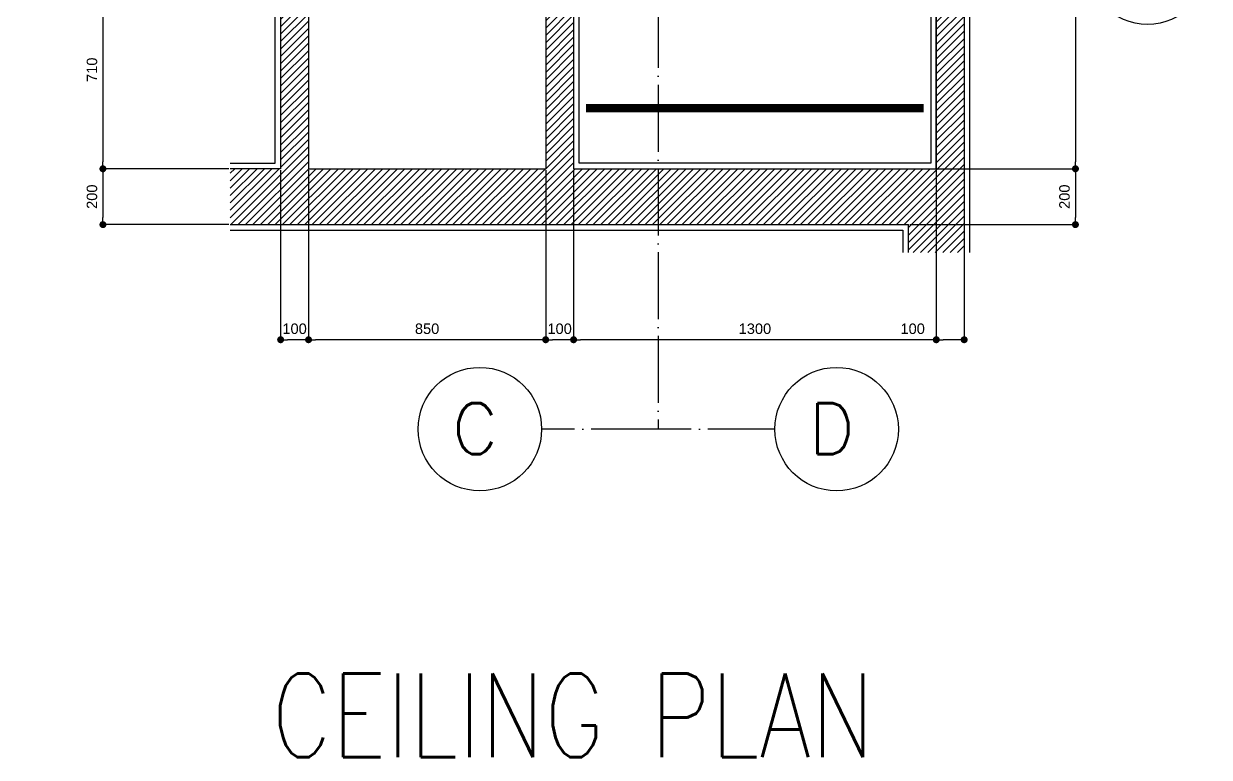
# Model space of a CAD drawing. Header units: inches. Extents: x 230831 to 416194, y 441295 to 526666.
# Drawn here: x 239574 to 243823, y 458679 to 461309 of the extents above; entities that cross this region are included whole.
import ezdxf

# ---------------------------------------------------------------- set-up
doc = ezdxf.new("R2010")
doc.units = ezdxf.units.IN
doc.header["$MEASUREMENT"] = 0
doc.linetypes.add('ACAD_ISO04W100', pattern=[30, 24, -3, 0, -3])
doc.linetypes.add('HIDDEN', pattern=[0.375, 0.25, -0.125])
for name, color, linetype in [('A-DIMESNION-1', 7, 'Continuous'), ('CQ Plaster', 1, 'Continuous'), ('CQ Wall plan', 3, 'Continuous'), ('Layer1', 1, 'Continuous'), ('xref grd floor$2$CQ Wall hatch_CHB', 8, 'Continuous')]:
    doc.layers.add(name, color=color, linetype=linetype)
doc.layers.add('CQ lighting plan', color=7, linetype='Continuous', lineweight=0)
doc.styles.add('ID-ROMANS', font='romans.shx', dxfattribs={"width": 0.8})
doc.styles.get("Standard").update_dxf_attribs({"font": 'arial.ttf'})
doc.styles.add('STYL-CONCEPT', font='romans.shx')
doc.dimstyles.new('chester 25', dxfattribs={"dimscale": 0.25, "dimtxt": 150, "dimasz": 100, "dimexe": 10, "dimexo": 20, "dimgap": 80, "dimtad": 1, "dimdec": 0, "dimzin": 0, "dimdsep": 46, "dimtxsty": 'Standard', "dimblk": 'DOT', "dimcen": 50, "dimclrd": 1, "dimclre": 1, "dimclrt": 3, "dimadec": 0, "dimazin": 0, "dimtfac": 1, "dimtdec": 0, "dimtofl": 0, "dimtmove": 0, "dimatfit": 3, "dimfxl": 1, "dimtolj": 1, "dimtzin": 0, "dimlwd": -1, "dimarcsym": 0})

# ---------------------------------------------------------------- blocks, each defined once
blk = doc.blocks.new('gf-19 wall plan')
at = {"layer": 'xref grd floor$2$CQ Wall hatch_CHB'}
h = blk.add_hatch(dxfattribs=at)
h.set_pattern_fill('ANSI31,_O', color=8, scale=150)
h.set_pattern_definition([(45, (0, 0), (-13.25825215, 13.25825215), [])])
h.paths.add_polyline_path([(237464.9, 463488.5), (235114.9, 463488.5), (235114.9, 463665.8), (235014.9, 463665.8), (235014.9, 462706.5), (235114.9, 462706.5), (235114.9, 462725.6), (235114.9, 462864.5), (236064.9, 462864.5), (236064.9, 463288.5), (237364.9, 463288.5), (237364.9, 460788.5), (236064.9, 460788.5), (236064.9, 461598.5), (235114.9, 461598.5), (235114.9, 461756.5), (235014.9, 461756.5), (235014.9, 460788.5), (234834.5, 460788.5), (234834.5, 460588.5), (237264.9, 460588.5), (237264.9, 460488.5), (237464.9, 460488.5)])
h.paths.add_polyline_path([(235964.9, 462964.5), (235114.9, 462964.5), (235114.9, 463388.5), (235964.9, 463388.5)], flags=16)
h.paths.add_polyline_path([(235964.9, 461498.5), (235964.9, 460788.5), (235114.9, 460788.5), (235114.9, 461498.5)], flags=16)
at = {"layer": 'CQ Plaster'}
for p, q in [((235114.9, 462706.5, 0), (235134.9, 462706.5, 0)), ((235014.9, 461756.5, 0), (234994.9, 461756.5, 0)), ((235114.9, 461756.5, 0), (235134.9, 461756.5, 0))]:
    blk.add_line(p, q, dxfattribs=at)
at = {"layer": 'CQ Plaster', "elevation": 0}
for points in [[(234994.9, 463665.8), (234994.9, 462706.5), (235014.9, 462706.5)], [(237484.9, 460488.5), (237484.9, 463508.5), (235134.9, 463508.5), (235134.9, 463665.8)], [(235134.9, 462706.5), (235134.9, 462844.5), (236084.9, 462844.5), (236084.9, 463268.5), (237344.9, 463268.5), (237344.9, 460808.5), (236084.9, 460808.5), (236084.9, 461618.5), (235134.9, 461618.5), (235134.9, 461756.5)], [(234834.5, 460808.5), (234994.9, 460808.5), (234994.9, 461756.5)], [(234834.5, 460568.5), (237244.9, 460568.5), (237244.9, 460488.5)]]:
    blk.add_lwpolyline(points, dxfattribs=at)
at = {"layer": 'CQ Wall plan', "extrusion": (2.77242e-08, -3.39709e-09, 1)}
for p, q in [((235014.9, 463665.8, 0), (235014.9, 462706.5, 0)), ((235014.9, 463665.8, 0), (235014.9, 462706.5, 0)), ((235014.9, 463665.8, 0), (235014.9, 462706.5, 0)), ((235014.9, 463665.8, 0), (235014.9, 462706.5, 0)), ((235014.9, 463665.8, 0), (235014.9, 462706.5, 0)), ((235014.9, 463665.8, 0), (235014.9, 462706.5, 0)), ((235114.9, 463665.8, 0), (235114.9, 463488.5, 0)), ((235114.9, 463665.8, 0), (235114.9, 463488.5, 0)), ((235114.9, 463665.8, 0), (235114.9, 463488.5, 0)), ((235114.9, 463665.8, 0), (235114.9, 463488.5, 0)), ((235114.9, 463665.8, 0), (235114.9, 463488.5, 0)), ((235114.9, 463665.8, 0), (235114.9, 463488.5, 0)), ((235114.9, 463488.5, 0), (237464.9, 463488.5, 0)), ((235114.9, 463488.5, 0), (237464.9, 463488.5, 0)), ((235114.9, 463488.5, 0), (237464.9, 463488.5, 0)), ((237464.9, 463488.5, 0), (237464.9, 460488.5, 0)), ((237464.9, 463488.5, 0), (237464.9, 460488.5, 0)), ((237464.9, 463488.5, 0), (237464.9, 460488.5, 0)), ((235114.9, 463388.5, 0), (235114.9, 462964.5, 0)), ((235114.9, 463388.5, 0), (235964.9, 463388.5, 0)), ((235114.9, 463388.5, 0), (235114.9, 462964.5, 0)), ((235114.9, 463388.5, 0), (235114.9, 462964.5, 0)), ((235114.9, 463388.5, 0), (235964.9, 463388.5, 0)), ((235114.9, 463388.5, 0), (235114.9, 462964.5, 0)), ((235114.9, 463388.5, 0), (235114.9, 462964.5, 0)), ((235114.9, 463388.5, 0), (235964.9, 463388.5, 0)), ((235114.9, 463388.5, 0), (235114.9, 462964.5, 0)), ((235964.9, 463388.5, 0), (235964.9, 462964.5, 0)), ((235964.9, 463388.5, 0), (235964.9, 462964.5, 0)), ((235964.9, 463388.5, 0), (235964.9, 462964.5, 0)), ((236064.9, 463288.5, 0), (236064.9, 462864.5, 0)), ((236064.9, 463288.5, 0), (237364.9, 463288.5, 0)), ((236064.9, 463288.5, 0), (236064.9, 462864.5, 0)), ((236064.9, 463288.5, 0), (237364.9, 463288.5, 0)), ((236064.9, 463288.5, 0), (236064.9, 462864.5, 0)), ((236064.9, 463288.5, 0), (237364.9, 463288.5, 0)), ((237364.9, 463288.5, 0), (237364.9, 460788.5, 0)), ((237364.9, 463288.5, 0), (237364.9, 460788.5, 0)), ((235964.9, 462964.5, 0), (235114.9, 462964.5, 0)), ((235114.9, 462864.5, 0), (235114.9, 462706.5, 0)), ((235114.9, 462864.5, 0), (235114.9, 462706.5, 0)), ((235114.9, 462864.5, 0), (235114.9, 462706.5, 0)), ((235964.9, 462864.5, 0), (235114.9, 462864.5, 0)), ((235114.9, 462864.5, 0), (235114.9, 462706.5, 0)), ((235114.9, 462864.5, 0), (235114.9, 462706.5, 0)), ((235114.9, 462864.5, 0), (236064.9, 462864.5, 0)), ((235114.9, 462864.5, 0), (235114.9, 462752.1, 0)), ((235114.9, 462725.6, 0), (235114.9, 462706.5, 0)), ((235114.9, 462706.5, 0), (235016.3, 462706.5, 0)), ((235014.9, 461756.5, 0), (235014.9, 460788.5, 0)), ((235014.9, 461756.5, 0), (235014.9, 460788.5, 0)), ((235014.9, 461756.5, 0), (235014.9, 460788.5, 0)), ((235014.9, 461756.5, 0), (235014.9, 460788.5, 0)), ((235014.9, 461756.5, 0), (235014.9, 460788.5, 0)), ((235014.9, 461756.5, 0), (235014.9, 460788.5, 0)), ((235014.9, 461756.5, 0), (235114.9, 461756.5, 0)), ((235114.9, 461756.5, 0), (235114.9, 461598.5, 0)), ((235114.9, 461756.5, 0), (235114.9, 461598.5, 0)), ((235114.9, 461756.5, 0), (235114.9, 461598.5, 0)), ((235114.9, 461756.5, 0), (235114.9, 461598.5, 0)), ((235114.9, 461756.5, 0), (235114.9, 461598.5, 0)), ((235114.9, 461756.5, 0), (235114.9, 461598.5, 0)), ((235114.9, 461498.5, 0), (235114.9, 460788.5, 0)), ((235114.9, 461498.5, 0), (235114.9, 460788.5, 0)), ((235114.9, 461498.5, 0), (235114.9, 460788.5, 0)), ((235114.9, 461498.5, 0), (235114.9, 460788.5, 0)), ((235114.9, 461498.5, 0), (235114.9, 460788.5, 0)), ((235114.9, 461498.5, 0), (235964.9, 461498.5, 0)), ((235114.9, 461498.5, 0), (235114.9, 460788.5, 0)), ((235964.9, 461498.5, 0), (235964.9, 460788.5, 0)), ((235964.9, 461498.5, 0), (235964.9, 460788.5, 0)), ((235964.9, 461498.5, 0), (235964.9, 460788.5, 0)), ((235014.9, 460788.5, 0), (234834.5, 460788.5, 0)), ((235014.9, 460788.5, 0), (234834.5, 460788.5, 0)), ((235014.9, 460788.5, 0), (234834.5, 460788.5, 0)), ((235114.9, 460788.5, 0), (235964.9, 460788.5, 0)), ((235114.9, 460788.5, 0), (235964.9, 460788.5, 0)), ((236064.9, 460788.5, 0), (237364.9, 460788.5, 0)), ((236064.9, 460788.5, 0), (237364.9, 460788.5, 0)), ((236064.9, 460788.5, 0), (237364.9, 460788.5, 0)), ((236064.9, 460788.5, 0), (237364.9, 460788.5, 0)), ((236064.9, 460788.5, 0), (237364.9, 460788.5, 0)), ((234834.5, 460588.5, 0), (237264.9, 460588.5, 0)), ((234834.5, 460588.5, 0), (237264.9, 460588.5, 0)), ((234834.5, 460588.5, 0), (237264.9, 460588.5, 0)), ((237264.9, 460488.5, 0), (237264.9, 460588.5, 0)), ((237264.9, 460488.5, 0), (237264.9, 460588.5, 0)), ((237264.9, 460488.5, 0), (237264.9, 460588.5, 0))]:
    blk.add_line(p, q, dxfattribs=at)
at = {"layer": 'CQ Wall plan', "extrusion": (2.77242e-08, -3.39709e-09, 1), "elevation": 0}
blk.add_lwpolyline([(235114.9, 461598.5), (236064.9, 461598.5), (236064.9, 460788.5), (237364.9, 460788.5), (237364.9, 463288.5)], dxfattribs=at)
blk = doc.blocks.new('_Dot')
at = {"color": 0, "linetype": 'ByBlock', "lineweight": -2}
blk.add_line((-0.5, 0), (-1, 0), dxfattribs=at)
at = {"color": 0, "linetype": 'ByBlock', "const_width": 0.5}
blk.add_lwpolyline([(-0.25, 0, 1), (0.25, 0, 1)], format="xyb", close=True, dxfattribs=at)
blk = doc.blocks.new('*D170')
at = {"layer": 'A-DIMESNION-1', "color": 1, "lineweight": -2, "ltscale": 0.05, "transparency": 16777216}
for p, q in [((240589.5, 461498.5), (239855, 461498.5)), ((240309.1, 460788.5), (239855, 460788.5))]:
    blk.add_line(p, q, dxfattribs=at)
at = {"layer": 'A-DIMESNION-1', "color": 1, "ltscale": 0.05, "transparency": 16777216}
blk.add_line((239857.5, 461473.5), (239857.5, 460813.5), dxfattribs=at)
at = {"layer": 'Defpoints', "color": 0, "linetype": 'Continuous', "ltscale": 0.05, "transparency": 16777216}
for p in [(240594.5, 461498.5, 0), (239857.5, 460788.5), (240314.1, 460788.5, 0)]:
    blk.add_point(p, dxfattribs=at)
at = {"layer": 'A-DIMESNION-1', "color": 1, "linetype": 'Continuous', "ltscale": 0.05, "transparency": 16777216, "xscale": 25, "yscale": 25, "zscale": 25}
for p, rotation in [((239857.5, 461498.5), 90), ((239857.5, 460788.5), 270)]:
    blk.add_blockref('_Dot', p, dxfattribs=dict(at, rotation=rotation))
at = {"layer": 'A-DIMESNION-1', "color": 3, "linetype": 'Continuous', "ltscale": 0.05, "transparency": 16777216, "insert": (239818.4, 461143.5), "char_height": 37.5, "attachment_point": 5, "rotation": 90}
blk.add_mtext('\\A1;710', dxfattribs=at)
blk = doc.blocks.new('*D169')
at = {"layer": 'A-DIMESNION-1', "color": 1, "lineweight": -2, "ltscale": 0.05, "transparency": 16777216}
for p, q in [((240309.1, 460788.5), (239855, 460788.5)), ((240309.1, 460588.5), (239855, 460588.5))]:
    blk.add_line(p, q, dxfattribs=at)
at = {"layer": 'A-DIMESNION-1', "color": 1, "ltscale": 0.05, "transparency": 16777216}
blk.add_line((239857.5, 460763.5), (239857.5, 460613.5), dxfattribs=at)
at = {"layer": 'Defpoints', "color": 0, "linetype": 'Continuous', "ltscale": 0.05, "transparency": 16777216}
for p in [(240314.1, 460788.5, 0), (239857.5, 460588.5), (240314.1, 460588.5, 0)]:
    blk.add_point(p, dxfattribs=at)
at = {"layer": 'A-DIMESNION-1', "color": 1, "linetype": 'Continuous', "ltscale": 0.05, "transparency": 16777216, "xscale": 25, "yscale": 25, "zscale": 25}
for p, rotation in [((239857.5, 460788.5), 90), ((239857.5, 460588.5), 270)]:
    blk.add_blockref('_Dot', p, dxfattribs=dict(at, rotation=rotation))
at = {"layer": 'A-DIMESNION-1', "color": 3, "linetype": 'Continuous', "ltscale": 0.05, "transparency": 16777216, "insert": (239818.4, 460688.5), "char_height": 37.5, "attachment_point": 5, "rotation": 90}
blk.add_mtext('\\A1;200', dxfattribs=at)
blk = doc.blocks.new('*D179')
at = {"layer": 'A-DIMESNION-1', "color": 1, "lineweight": -2, "ltscale": 0.05, "transparency": 16777216}
for p, q in [((242849.5, 463288.5), (243345.8, 463288.5)), ((242849.5, 460788.5), (243345.8, 460788.5))]:
    blk.add_line(p, q, dxfattribs=at)
at = {"layer": 'A-DIMESNION-1', "color": 1, "ltscale": 0.05, "transparency": 16777216}
blk.add_line((243343.3, 463263.5), (243343.3, 460813.5), dxfattribs=at)
at = {"layer": 'Defpoints', "color": 0, "linetype": 'Continuous', "ltscale": 0.05, "transparency": 16777216}
for p in [(242844.5, 463288.5, 0), (242844.5, 460788.5, 0), (243343.3, 460788.5)]:
    blk.add_point(p, dxfattribs=at)
at = {"layer": 'A-DIMESNION-1', "color": 1, "linetype": 'Continuous', "ltscale": 0.05, "transparency": 16777216, "xscale": 25, "yscale": 25, "zscale": 25}
for p, rotation in [((243343.3, 463288.5), 90), ((243343.3, 460788.5), 270)]:
    blk.add_blockref('_Dot', p, dxfattribs=dict(at, rotation=rotation))
at = {"layer": 'A-DIMESNION-1', "color": 3, "linetype": 'Continuous', "ltscale": 0.05, "transparency": 16777216, "insert": (243304.2, 462038.5), "char_height": 37.5, "attachment_point": 5, "rotation": 90}
blk.add_mtext('\\A1;2500', dxfattribs=at)
blk = doc.blocks.new('*D178')
at = {"layer": 'A-DIMESNION-1', "color": 1, "lineweight": -2, "ltscale": 0.05, "transparency": 16777216}
for p, q in [((242849.5, 460788.5), (243345.8, 460788.5)), ((242749.5, 460588.5), (243345.8, 460588.5))]:
    blk.add_line(p, q, dxfattribs=at)
at = {"layer": 'A-DIMESNION-1', "color": 1, "ltscale": 0.05, "transparency": 16777216}
blk.add_line((243343.3, 460763.5), (243343.3, 460613.5), dxfattribs=at)
at = {"layer": 'Defpoints', "color": 0, "linetype": 'Continuous', "ltscale": 0.05, "transparency": 16777216}
for p in [(242844.5, 460788.5, 0), (242744.5, 460588.5, 0), (243343.3, 460588.5)]:
    blk.add_point(p, dxfattribs=at)
at = {"layer": 'A-DIMESNION-1', "color": 1, "linetype": 'Continuous', "ltscale": 0.05, "transparency": 16777216, "xscale": 25, "yscale": 25, "zscale": 25}
for p, rotation in [((243343.3, 460788.5), 90), ((243343.3, 460588.5), 270)]:
    blk.add_blockref('_Dot', p, dxfattribs=dict(at, rotation=rotation))
at = {"layer": 'A-DIMESNION-1', "color": 3, "linetype": 'Continuous', "ltscale": 0.05, "transparency": 16777216, "insert": (243304.2, 460688.5), "char_height": 37.5, "attachment_point": 5, "rotation": 90}
blk.add_mtext('\\A1;200', dxfattribs=at)
blk = doc.blocks.new('*D165')
at = {"layer": 'A-DIMESNION-1', "color": 1, "lineweight": -2, "ltscale": 0.05, "transparency": 16777216}
for p, q in [((242844.5, 460783.5), (242844.5, 460173.4)), ((242944.5, 460783.5), (242944.5, 460173.4))]:
    blk.add_line(p, q, dxfattribs=at)
at = {"layer": 'A-DIMESNION-1', "color": 1, "ltscale": 0.05, "transparency": 16777216}
for p, q in [((242844.5, 460175.9), (242700.3, 460175.9)), ((242919.5, 460175.9), (242869.5, 460175.9))]:
    blk.add_line(p, q, dxfattribs=at)
at = {"layer": 'Defpoints', "color": 0, "linetype": 'Continuous', "ltscale": 0.05, "transparency": 16777216}
for p in [(242844.5, 460788.5, 0), (242944.5, 460788.5), (242844.5, 460175.9)]:
    blk.add_point(p, dxfattribs=at)
at = {"layer": 'A-DIMESNION-1', "color": 1, "linetype": 'Continuous', "ltscale": 0.05, "transparency": 16777216, "xscale": 25, "yscale": 25, "zscale": 25, "rotation": 180}
blk.add_blockref('_Dot', (242844.5, 460175.9), dxfattribs=at)
at = {"layer": 'A-DIMESNION-1', "color": 1, "linetype": 'Continuous', "ltscale": 0.05, "transparency": 16777216, "xscale": 25, "yscale": 25, "zscale": 25}
blk.add_blockref('_Dot', (242944.5, 460175.9), dxfattribs=at)
at = {"layer": 'A-DIMESNION-1', "color": 3, "linetype": 'Continuous', "ltscale": 0.05, "transparency": 16777216, "insert": (242759.9, 460215.1), "char_height": 37.5, "attachment_point": 5}
blk.add_mtext('\\A1;100', dxfattribs=at)
blk = doc.blocks.new('*D164')
at = {"layer": 'A-DIMESNION-1', "color": 1, "lineweight": -2, "ltscale": 0.05, "transparency": 16777216}
for p, q in [((241544.5, 460783.5), (241544.5, 460173.4)), ((242844.5, 460783.5), (242844.5, 460173.4))]:
    blk.add_line(p, q, dxfattribs=at)
at = {"layer": 'A-DIMESNION-1', "color": 1, "ltscale": 0.05, "transparency": 16777216}
blk.add_line((242819.5, 460175.9), (241569.5, 460175.9), dxfattribs=at)
at = {"layer": 'Defpoints', "color": 0, "linetype": 'Continuous', "ltscale": 0.05, "transparency": 16777216}
for p in [(241544.5, 460788.5, 0), (242844.5, 460788.5, 0), (241544.5, 460175.9)]:
    blk.add_point(p, dxfattribs=at)
at = {"layer": 'A-DIMESNION-1', "color": 1, "linetype": 'Continuous', "ltscale": 0.05, "transparency": 16777216, "xscale": 25, "yscale": 25, "zscale": 25, "rotation": 180}
blk.add_blockref('_Dot', (241544.5, 460175.9), dxfattribs=at)
at = {"layer": 'A-DIMESNION-1', "color": 1, "linetype": 'Continuous', "ltscale": 0.05, "transparency": 16777216, "xscale": 25, "yscale": 25, "zscale": 25}
blk.add_blockref('_Dot', (242844.5, 460175.9), dxfattribs=at)
at = {"layer": 'A-DIMESNION-1', "color": 3, "linetype": 'Continuous', "ltscale": 0.05, "transparency": 16777216, "insert": (242194.5, 460215.1), "char_height": 37.5, "attachment_point": 5}
blk.add_mtext('\\A1;1300', dxfattribs=at)
blk = doc.blocks.new('*D167')
at = {"layer": 'A-DIMESNION-1', "color": 1, "lineweight": -2, "ltscale": 0.05, "transparency": 16777216}
for p, q in [((241444.5, 460783.5), (241444.5, 460173.4)), ((241544.5, 460783.5), (241544.5, 460173.4))]:
    blk.add_line(p, q, dxfattribs=at)
at = {"layer": 'A-DIMESNION-1', "color": 1, "ltscale": 0.05, "transparency": 16777216}
blk.add_line((241519.5, 460175.9), (241469.5, 460175.9), dxfattribs=at)
at = {"layer": 'Defpoints', "color": 0, "linetype": 'Continuous', "ltscale": 0.05, "transparency": 16777216}
for p in [(241444.5, 460788.5, 0), (241544.5, 460788.5, 0), (241444.5, 460175.9)]:
    blk.add_point(p, dxfattribs=at)
at = {"layer": 'A-DIMESNION-1', "color": 1, "linetype": 'Continuous', "ltscale": 0.05, "transparency": 16777216, "xscale": 25, "yscale": 25, "zscale": 25, "rotation": 180}
blk.add_blockref('_Dot', (241444.5, 460175.9), dxfattribs=at)
at = {"layer": 'A-DIMESNION-1', "color": 1, "linetype": 'Continuous', "ltscale": 0.05, "transparency": 16777216, "xscale": 25, "yscale": 25, "zscale": 25}
blk.add_blockref('_Dot', (241544.5, 460175.9), dxfattribs=at)
at = {"layer": 'A-DIMESNION-1', "color": 3, "linetype": 'Continuous', "ltscale": 0.05, "transparency": 16777216, "insert": (241494.5, 460215.1), "char_height": 37.5, "attachment_point": 5}
blk.add_mtext('\\A1;100', dxfattribs=at)
blk = doc.blocks.new('*D166')
at = {"layer": 'A-DIMESNION-1', "color": 1, "lineweight": -2, "ltscale": 0.05, "transparency": 16777216}
for p, q in [((240594.5, 460783.5), (240594.5, 460173.4)), ((241444.5, 460783.5), (241444.5, 460173.4))]:
    blk.add_line(p, q, dxfattribs=at)
at = {"layer": 'A-DIMESNION-1', "color": 1, "ltscale": 0.05, "transparency": 16777216}
blk.add_line((241419.5, 460175.9), (240619.5, 460175.9), dxfattribs=at)
at = {"layer": 'Defpoints', "color": 0, "linetype": 'Continuous', "ltscale": 0.05, "transparency": 16777216}
for p in [(240594.5, 460788.5, 0), (241444.5, 460788.5, 0), (240594.5, 460175.9)]:
    blk.add_point(p, dxfattribs=at)
at = {"layer": 'A-DIMESNION-1', "color": 1, "linetype": 'Continuous', "ltscale": 0.05, "transparency": 16777216, "xscale": 25, "yscale": 25, "zscale": 25, "rotation": 180}
blk.add_blockref('_Dot', (240594.5, 460175.9), dxfattribs=at)
at = {"layer": 'A-DIMESNION-1', "color": 1, "linetype": 'Continuous', "ltscale": 0.05, "transparency": 16777216, "xscale": 25, "yscale": 25, "zscale": 25}
blk.add_blockref('_Dot', (241444.5, 460175.9), dxfattribs=at)
at = {"layer": 'A-DIMESNION-1', "color": 3, "linetype": 'Continuous', "ltscale": 0.05, "transparency": 16777216, "insert": (241019.5, 460215.1), "char_height": 37.5, "attachment_point": 5}
blk.add_mtext('\\A1;850', dxfattribs=at)
blk = doc.blocks.new('*D168')
at = {"layer": 'A-DIMESNION-1', "color": 1, "lineweight": -2, "ltscale": 0.05, "transparency": 16777216}
for p, q in [((240494.5, 460783.5), (240494.5, 460173.4)), ((240594.5, 460783.5), (240594.5, 460173.4))]:
    blk.add_line(p, q, dxfattribs=at)
at = {"layer": 'A-DIMESNION-1', "color": 1, "ltscale": 0.05, "transparency": 16777216}
blk.add_line((240569.5, 460175.9), (240519.5, 460175.9), dxfattribs=at)
at = {"layer": 'Defpoints', "color": 0, "linetype": 'Continuous', "ltscale": 0.05, "transparency": 16777216}
for p in [(240494.5, 460788.5, 0), (240594.5, 460788.5, 0), (240494.5, 460175.9)]:
    blk.add_point(p, dxfattribs=at)
at = {"layer": 'A-DIMESNION-1', "color": 1, "linetype": 'Continuous', "ltscale": 0.05, "transparency": 16777216, "xscale": 25, "yscale": 25, "zscale": 25, "rotation": 180}
blk.add_blockref('_Dot', (240494.5, 460175.9), dxfattribs=at)
at = {"layer": 'A-DIMESNION-1', "color": 1, "linetype": 'Continuous', "ltscale": 0.05, "transparency": 16777216, "xscale": 25, "yscale": 25, "zscale": 25}
blk.add_blockref('_Dot', (240594.5, 460175.9), dxfattribs=at)
at = {"layer": 'A-DIMESNION-1', "color": 3, "linetype": 'Continuous', "ltscale": 0.05, "transparency": 16777216, "insert": (240544.5, 460215.1), "char_height": 37.5, "attachment_point": 5}
blk.add_mtext('\\A1;100', dxfattribs=at)
blk = doc.blocks.new('SECTION LINE CLOAK ROOM')
at = {"layer": 'Layer1'}
for points in [[(239239.6, 465596.1), (239533.3, 465523.3), (239533.3, 465596.1)], [(239827, 465596.1), (239533.3, 465523.3), (239533.3, 465596.1)], [(237258.9, 463893), (237331.7, 463599.2), (237258.9, 463599.2)], [(237258.9, 463305.5), (237331.7, 463599.2), (237258.9, 463599.2)]]:
    blk.add_hatch(color=256, dxfattribs=at).paths.add_polyline_path(points)
for p, q in [((239239.6, 465596.1, 0), (239533.3, 465523.3, 0)), ((239827, 465596.1, 0), (239533.3, 465523.3, 0)), ((237258.9, 463893), (237331.7, 463599.2)), ((237258.9, 463305.5), (237331.7, 463599.2))]:
    blk.add_line(p, q, dxfattribs=at)
at = {"layer": 'Layer1', "linetype": 'ACAD_ISO04W100', "ltscale": 10}
for p, q in [((239533.3, 465523.3, 0), (239533.3, 461287.9, 0)), ((241287.1, 463599.2), (241287.1, 464017.3)), ((241287.1, 463181.2), (241287.1, 463599.2)), ((239533.3, 461287.9, 0), (239115.2, 461287.9, 0)), ((239951.4, 461287.9, 0), (239533.3, 461287.9, 0))]:
    blk.add_line(p, q, dxfattribs=at)
blk.add_lwpolyline([(241287.1, 463599.2), (237331.7, 463599.2), (237331.7, 463599.2)], dxfattribs=at)
at = {"layer": 'Layer1'}
for centre in [(241287.1, 464238.6), (241287.1, 462959.9), (238893.9, 461287.9, 0), (240172.6, 461287.9, 0)]:
    blk.add_circle(centre, 221.3, dxfattribs=at)
at = {"layer": 'Layer1', "char_height": 182.8, "attachment_point": 3, "style": 'STYL-CONCEPT'}
for s, insert in [('A', (241351.6, 464332.1)), ('B', (241351.6, 463053.4)), ('C', (238958.5, 461381.4, 0)), ('D', (240237.2, 461381.4, 0))]:
    blk.add_mtext_dynamic_manual_height_columns(s, width=200.816, gutter_width=150, heights=[0], dxfattribs=dict(at, insert=insert))

msp = doc.modelspace()

# ---------------------------------------------------------------- linework, layer by layer
at = {"layer": 'CQ lighting plan', "linetype": 'HIDDEN', "ltscale": 500, "const_width": 30, "elevation": 0}
msp.add_lwpolyline([(242799.504, 461005.501), (241589.504, 461005.501)], dxfattribs=at)

# ---------------------------------------------------------------- block references
msp.add_blockref('SECTION LINE CLOAK ROOM', (2314.75, -1432.45))
at = {"layer": 'CQ Wall plan'}
msp.add_blockref('gf-19 wall plan', (5479.586, 0), dxfattribs=at)

# ---------------------------------------------------------------- texts
at = {"layer": 'Defpoints', "insert": (240461.97, 458979.402, 0), "char_height": 300, "width": 6757.12122, "attachment_point": 1, "style": 'ID-ROMANS'}
msp.add_mtext('CEILING PLAN', dxfattribs=at)

# ---------------------------------------------------------------- dimensions: what is measured, and where the dimension line sits
at = {"layer": 'A-DIMESNION-1', "color": 64, "linetype": 'Continuous', "ltscale": 0.05}
for base, p1, p2, picture, middle in [((243343.343, 460788.501), (242844.504, 463288.501, 0), (242844.504, 460788.501, 0), '*D179', (243304.196, 462038.501)), ((239857.508, 460788.501), (240594.504, 461498.501, 0), (240314.12, 460788.501, 0), '*D170', (239818.362, 461143.501))]:
    dim = msp.add_linear_dim(base=base, p1=p1, p2=p2, angle=90, dimstyle='chester 25', dxfattribs=at)
    dim.commit()
    dim.dimension.update_dxf_attribs({"geometry": picture, "text_midpoint": middle})
for base, p1, p2, picture, middle in [((239857.508, 460588.504), (240314.12, 460788.501, 0), (240314.12, 460588.504, 0), '*D169', (239857.508, 460688.502)), ((243343.343, 460588.501), (242844.504, 460788.501, 0), (242744.504, 460588.501, 0), '*D178', (243343.343, 460688.501))]:
    dim = msp.add_linear_dim(base=base, p1=p1, p2=p2, angle=90, dimstyle='chester 25', dxfattribs=at)
    dim.commit()
    dim.dimension.update_dxf_attribs({"geometry": picture, "text_midpoint": middle, "dimtype": 160})
for base, p1, p2, picture, middle in [((240494.504, 460175.932), (240594.504, 460788.501, 0), (240494.504, 460788.501, 0), '*D168', (240544.504, 460175.932)), ((241444.504, 460175.932), (241544.496, 460788.501, 0), (241444.504, 460788.501, 0), '*D167', (241494.5, 460175.932))]:
    dim = msp.add_linear_dim(base=base, p1=p1, p2=p2, dimstyle='chester 25', dxfattribs=at)
    dim.commit()
    dim.dimension.update_dxf_attribs({"geometry": picture, "text_midpoint": middle, "dimtype": 160})
for base, p1, p2, picture, middle in [((240594.504, 460175.932), (241444.504, 460788.501, 0), (240594.504, 460788.501, 0), '*D166', (241019.504, 460215.079)), ((241544.496, 460175.932), (242844.504, 460788.501, 0), (241544.496, 460788.501, 0), '*D164', (242194.5, 460215.092)), ((242844.504, 460175.932), (242944.504, 460788.501), (242844.504, 460788.501, 0), '*D165', (242759.906, 460215.079))]:
    dim = msp.add_linear_dim(base=base, p1=p1, p2=p2, dimstyle='chester 25', dxfattribs=at)
    dim.commit()
    dim.dimension.update_dxf_attribs({"geometry": picture, "text_midpoint": middle})

doc.saveas('drawing.dxf')
